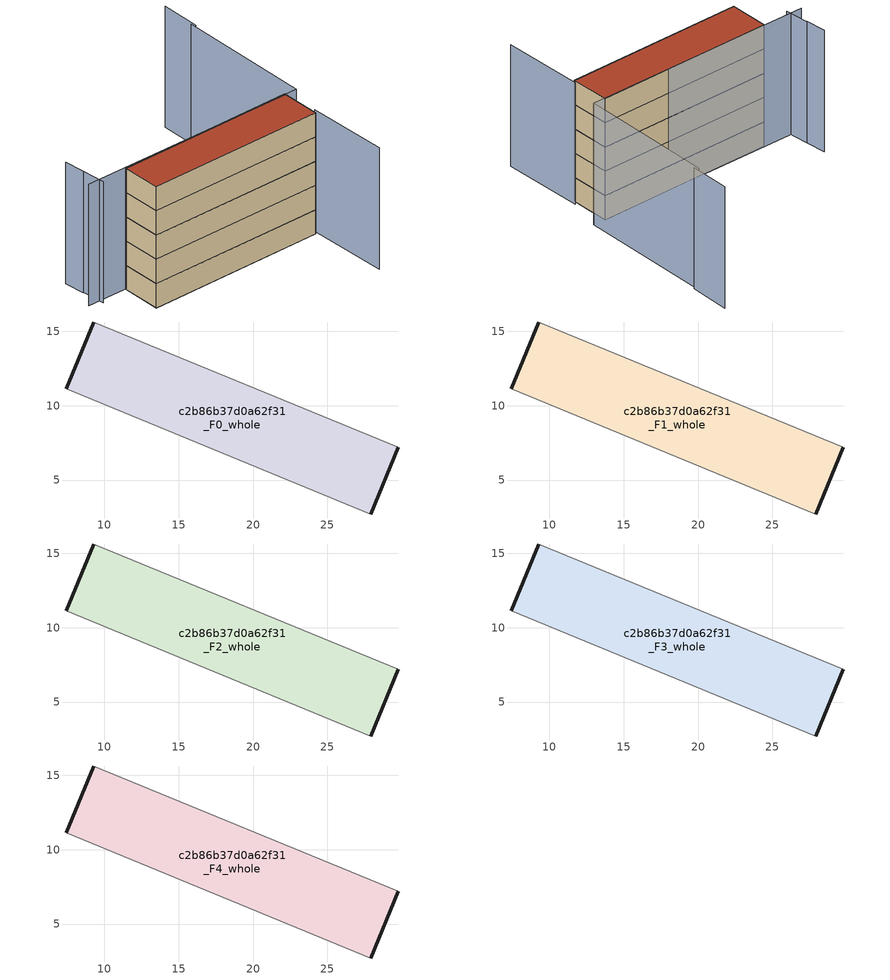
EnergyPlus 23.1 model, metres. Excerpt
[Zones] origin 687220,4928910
c2b86b37d0a62f31_F0_whole
 floor ground (EU_floor_Construction): 27.92,2.72 29.77,7.21 9.29,15.63 7.44,11.14 z0
 wall outside (EU_wall_Construction): 7.44,11.14 9.29,15.63 / 29.77,7.21 27.92,2.72 z0:3
 wall adiabatic (EU_wall_Construction): 27.92,2.72 7.44,11.14 / 9.29,15.63 29.77,7.21 z0:3
c2b86b37d0a62f31_F1_whole
 floor to c2b86b37d0a62f31_F0_whole (EU_floor_Construction): 27.92,2.72 29.76,7.21 9.28,15.63 7.44,11.14 z3
 wall outside (EU_wall_Construction): 7.44,11.14 9.29,15.63 / 29.77,7.21 27.92,2.72 z3:6
 wall adiabatic (EU_wall_Construction): 27.92,2.72 7.44,11.14 / 9.29,15.63 29.77,7.21 z3:6
c2b86b37d0a62f31_F2_whole
 floor to c2b86b37d0a62f31_F1_whole (EU_floor_Construction): 27.92,2.72 29.76,7.21 9.28,15.63 7.44,11.14 z6
 wall outside (EU_wall_Construction): 7.44,11.14 9.29,15.63 / 29.77,7.21 27.92,2.72 z6:9
 wall adiabatic (EU_wall_Construction): 27.92,2.72 7.44,11.14 / 9.29,15.63 29.77,7.21 z6:9
c2b86b37d0a62f31_F3_whole
 floor to c2b86b37d0a62f31_F2_whole (EU_floor_Construction): 27.92,2.72 29.76,7.21 9.28,15.63 7.44,11.14 z9
 wall outside (EU_wall_Construction): 7.44,11.14 9.29,15.63 / 29.77,7.21 27.92,2.72 z9:12
 wall adiabatic (EU_wall_Construction): 27.92,2.72 7.44,11.14 / 9.29,15.63 29.77,7.21 z9:12
c2b86b37d0a62f31_F4_whole
 floor to c2b86b37d0a62f31_F3_whole (EU_floor_Construction): 27.92,2.72 29.76,7.21 9.28,15.63 7.44,11.14 z12
 wall outside (EU_wall_Construction): 7.44,11.14 9.29,15.63 / 29.77,7.21 27.92,2.72 z12:15
 wall adiabatic (EU_wall_Construction): 27.92,2.72 7.44,11.14 / 9.29,15.63 29.77,7.21 z12:15
 roof outside (EU_roof_Construction): 29.77,7.21 27.92,2.72 7.44,11.14 9.29,15.63 z15
shading: 37.69,22.09 31.12,6.54 / 31.12,6.54 4.71,17.71 / 28.38,3.05 24.7,-6.34 / 6.76,19.37 5.87,16.56 / 7.49,21.78 6.71,19.35 / 39.7,26.15 37.77,21.61 z0:15
[Building]
EU S2 Campaign: North Axis=0; Terrain=City; Solar Distribution=FullExterior
[Site:Location]
Bologna: Latitude=44.5; Longitude=11.25; Time Zone=1; Elevation=37
[SizingPeriod:WeatherFileDays]
AnnualSizingPeriod: Begin Month=1; Begin Day of Month=1; End Month=12; End Day of Month=31; Day of Week for Start Day=Monday; Use Weather File Daylight Saving Period=No; Use Weather File Rain and Snow Indicators=No
[MATERIAL]
EU_InternalMass_Material: Roughness=MediumRough; Thickness=0.1; Conductivity=1; Density=1800; Specific Heat=900; Thermal Absorptance=0.9; Solar Absorptance=0.7; Visible Absorptance=0.7
[MATERIAL:NOMASS] Roughness=MediumRough; Thermal Absorptance=0.9; Solar Absorptance=0.7; Visible Absorptance=0.7
Name | Thermal Resistance
EU_wall_NoMass | 0.905828
EU_roof_NoMass | 0.37593
EU_floor_NoMass | 0.67114
[CONSTRUCTION]
EU_wall_Construction: EU_wall_NoMass
EU_roof_Construction: EU_roof_NoMass
EU_floor_Construction: EU_floor_NoMass
EU_InternalMass_Construction: EU_InternalMass_Material
[ZONE] Type=1; Multiplier=1; Ceiling Height=autocalculate; Floor Area=autocalculate; Part of Total Floor Area=Yes
Name | Volume
c2b86b37d0a62f31_F0_whole | 322.611
c2b86b37d0a62f31_F1_whole; c2b86b37d0a62f31_F2_whole; c2b86b37d0a62f31_F3_whole; c2b86b37d0a62f31_F4_whole | 322.61
[INTERNALMASS] Construction=EU_InternalMass_Construction; Surface Area=107.537
Name | Zone or ZoneList
c2b86b37d0a62f31_F0_whole_EU_InternalMass | c2b86b37d0a62f31_F0_whole
c2b86b37d0a62f31_F1_whole_EU_InternalMass | c2b86b37d0a62f31_F1_whole
c2b86b37d0a62f31_F2_whole_EU_InternalMass | c2b86b37d0a62f31_F2_whole
c2b86b37d0a62f31_F3_whole_EU_InternalMass | c2b86b37d0a62f31_F3_whole
c2b86b37d0a62f31_F4_whole_EU_InternalMass | c2b86b37d0a62f31_F4_whole
[OTHEREQUIPMENT] Fuel Type=Electricity; Design Level Calculation Method=Watts/Area; Power per Zone Floor Area=1; Fraction Latent=0; Fraction Radiant=0; Fraction Lost=0; Carbon Dioxide Generation Rate=0; EndUse Subcategory=EU_Step8_InternalGains
Name | Zone or ZoneList or Space or SpaceList | Schedule
EU_Step8_InternalGain_c2b86b37d0a62f31_F0_whole_f000 | c2b86b37d0a62f31_F0_whole | EU_Step8_GainSchedule_c2b86b37d0a62f31_F0_whole_f000
EU_Step8_InternalGain_c2b86b37d0a62f31_F1_whole_f000 | c2b86b37d0a62f31_F1_whole | EU_Step8_GainSchedule_c2b86b37d0a62f31_F1_whole_f000
EU_Step8_InternalGain_c2b86b37d0a62f31_F2_whole_f000 | c2b86b37d0a62f31_F2_whole | EU_Step8_GainSchedule_c2b86b37d0a62f31_F2_whole_f000
EU_Step8_InternalGain_c2b86b37d0a62f31_F3_whole_f000 | c2b86b37d0a62f31_F3_whole | EU_Step8_GainSchedule_c2b86b37d0a62f31_F3_whole_f000
EU_Step8_InternalGain_c2b86b37d0a62f31_F4_whole_f000 | c2b86b37d0a62f31_F4_whole | EU_Step8_GainSchedule_c2b86b37d0a62f31_F4_whole_f000
[ZONEVENTILATION:DESIGNFLOWRATE] Schedule=EU_AlwaysOn; Design Flow Rate Calculation Method=AirChanges/Hour; Air Changes per Hour=0.73129; Ventilation Type=Natural; Fan Pressure Rise=0; Fan Total Efficiency=1; Constant Term Coefficient=1; Temperature Term Coefficient=0; Velocity Term Coefficient=0; Velocity Squared Term Coefficient=0; Minimum Indoor Temperature=-100; Maximum Indoor Temperature=100; Delta Temperature=-100; Minimum Outdoor Temperature=-100; Maximum Outdoor Temperature=100; Maximum Wind Speed=40
Name | Zone or ZoneList or Space or SpaceList
EU_ConstantAir_c2b86b37d0a62f31_F0_whole | c2b86b37d0a62f31_F0_whole
EU_ConstantAir_c2b86b37d0a62f31_F1_whole | c2b86b37d0a62f31_F1_whole
EU_ConstantAir_c2b86b37d0a62f31_F2_whole | c2b86b37d0a62f31_F2_whole
EU_ConstantAir_c2b86b37d0a62f31_F3_whole | c2b86b37d0a62f31_F3_whole
EU_ConstantAir_c2b86b37d0a62f31_F4_whole | c2b86b37d0a62f31_F4_whole
[HVACTEMPLATE:THERMOSTAT] Constant Heating Setpoint=20; Constant Cooling Setpoint=50
EU_HeatOnly_c2b86b37d0a62f31_F0_whole; EU_HeatOnly_c2b86b37d0a62f31_F1_whole; EU_HeatOnly_c2b86b37d0a62f31_F2_whole; EU_HeatOnly_c2b86b37d0a62f31_F3_whole; EU_HeatOnly_c2b86b37d0a62f31_F4_whole
[HVACTEMPLATE:ZONE:IDEALLOADSAIRSYSTEM] System Availability Schedule=EU_AlwaysOn; Maximum Heating Supply Air Temperature=50; Minimum Cooling Supply Air Temperature=13; Maximum Heating Supply Air Humidity Ratio=0.0156; Minimum Cooling Supply Air Humidity Ratio=0.0077; Heating Limit=NoLimit; Cooling Limit=NoLimit; Heating Availability Schedule=EU_AlwaysOn; Cooling Availability Schedule=EU_CoolingOff; Dehumidification Control Type=ConstantSensibleHeatRatio; Cooling Sensible Heat Ratio=0.7; Dehumidification Setpoint=60; Humidification Control Type=None; Humidification Setpoint=30; Outdoor Air Method=None; Outdoor Air Flow Rate per Person=0.00944; Outdoor Air Flow Rate per Zone Floor Area=0; Outdoor Air Flow Rate per Zone=0; Demand Controlled Ventilation Type=None; Outdoor Air Economizer Type=NoEconomizer; Heat Recovery Type=None; Sensible Heat Recovery Effectiveness=0.7; Latent Heat Recovery Effectiveness=0.65
Name | Template Thermostat
c2b86b37d0a62f31_F0_whole | EU_HeatOnly_c2b86b37d0a62f31_F0_whole
c2b86b37d0a62f31_F1_whole | EU_HeatOnly_c2b86b37d0a62f31_F1_whole
c2b86b37d0a62f31_F2_whole | EU_HeatOnly_c2b86b37d0a62f31_F2_whole
c2b86b37d0a62f31_F3_whole | EU_HeatOnly_c2b86b37d0a62f31_F3_whole
c2b86b37d0a62f31_F4_whole | EU_HeatOnly_c2b86b37d0a62f31_F4_whole
[SIZING:ZONE] Zone Cooling Design Supply Air Temperature Input Method=SupplyAirTemperature; Zone Cooling Design Supply Air Temperature=13; Zone Heating Design Supply Air Temperature Input Method=SupplyAirTemperature; Zone Heating Design Supply Air Temperature=50; Zone Cooling Design Supply Air Humidity Ratio=0.008; Zone Heating Design Supply Air Humidity Ratio=0.008; Cooling Design Air Flow Method=DesignDay; Cooling Design Air Flow Rate=0; Cooling Minimum Air Flow per Zone Floor Area=0.000762; Cooling Minimum Air Flow=0; Cooling Minimum Air Flow Fraction=0.2; Heating Design Air Flow Method=DesignDay; Heating Design Air Flow Rate=0; Heating Maximum Air Flow per Zone Floor Area=0.002032; Heating Maximum Air Flow=0.141576; Heating Maximum Air Flow Fraction=0.3; Account for Dedicated Outdoor Air System=No; Dedicated Outdoor Air System Control Strategy=NeutralSupplyAir; Dedicated Outdoor Air Low Setpoint Temperature for Design=autosize; Dedicated Outdoor Air High Setpoint Temperature for Design=autosize; Zone Load Sizing Method=Sensible Load Only No Latent Load; Zone Latent Cooling Design Supply Air Humidity Ratio Input Method=HumidityRatioDifference; Zone Cooling Design Supply Air Humidity Ratio Difference=0.005; Zone Latent Heating Design Supply Air Humidity Ratio Input Method=HumidityRatioDifference; Zone Humidification Design Supply Air Humidity Ratio Difference=0.005
c2b86b37d0a62f31_F0_whole; c2b86b37d0a62f31_F1_whole; c2b86b37d0a62f31_F2_whole; c2b86b37d0a62f31_F3_whole; c2b86b37d0a62f31_F4_whole
[SCHEDULE:CONSTANT]
Name | Hourly Value
EU_AlwaysOn | 1
EU_CoolingOff | 0
[SCHEDULE:FILE] Column Number=1; Rows to Skip at Top=0; Number of Hours of Data=8760; Column Separator=Comma; Interpolate to Timestep=No; Minutes per Item=60; Adjust Schedule for Daylight Savings=Yes
Name | File
EU_Step8_GainSchedule_c2b86b37d0a62f31_F0_whole_f000 | ../../schedules/c2b86b37d0a62f31/c2b86b37d0a62f31_F0_whole_f000_gain.csv
EU_Step8_GainSchedule_c2b86b37d0a62f31_F1_whole_f000 | ../../schedules/c2b86b37d0a62f31/c2b86b37d0a62f31_F1_whole_f000_gain.csv
EU_Step8_GainSchedule_c2b86b37d0a62f31_F2_whole_f000 | ../../schedules/c2b86b37d0a62f31/c2b86b37d0a62f31_F2_whole_f000_gain.csv
EU_Step8_GainSchedule_c2b86b37d0a62f31_F3_whole_f000 | ../../schedules/c2b86b37d0a62f31/c2b86b37d0a62f31_F3_whole_f000_gain.csv
EU_Step8_GainSchedule_c2b86b37d0a62f31_F4_whole_f000 | ../../schedules/c2b86b37d0a62f31/c2b86b37d0a62f31_F4_whole_f000_gain.csv
